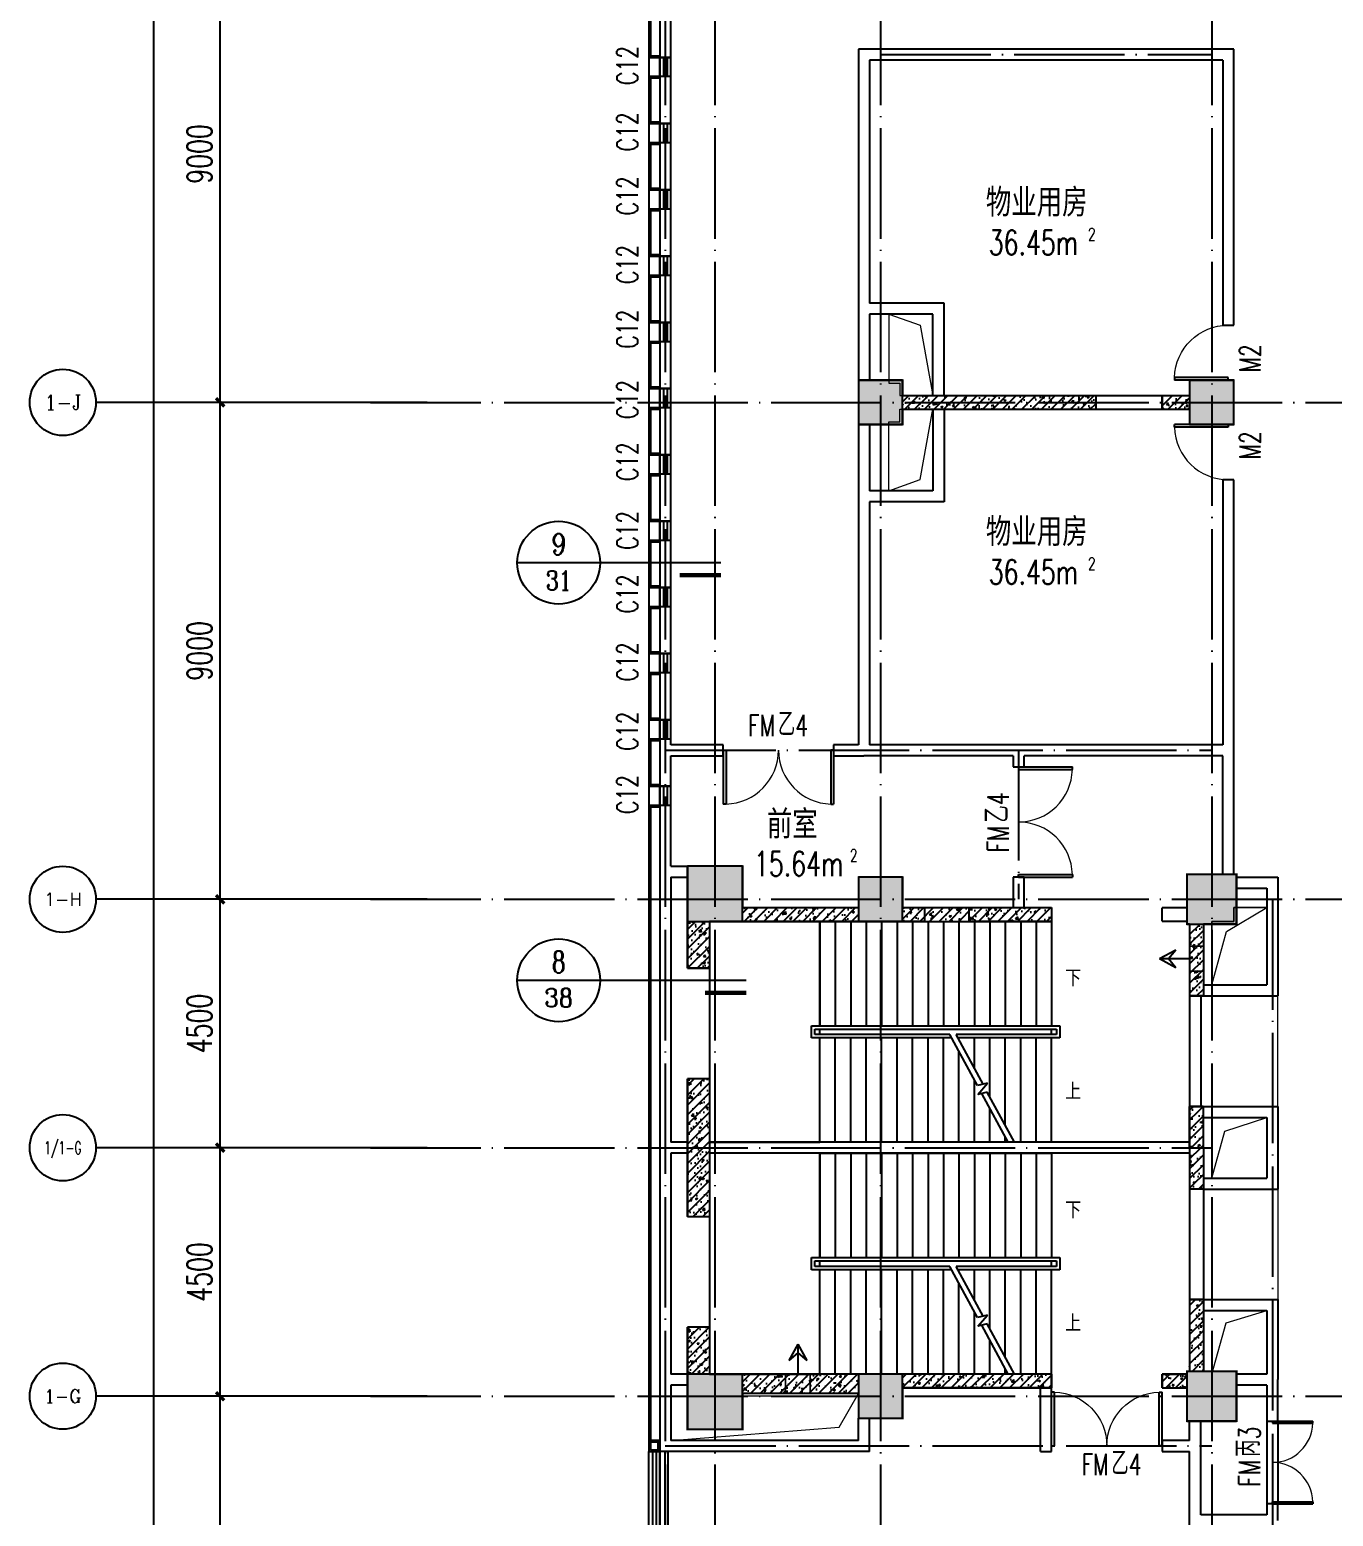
# Model space of a CAD drawing. Header units: millimetres. Extents: x 948020 to 1044234, y 901182 to 1012496.
# Drawn here: x 948020 to 971637, y 960796 to 987721 of the extents above; entities that cross this region are included whole.
import ezdxf
from ezdxf.enums import TextEntityAlignment as Align

# ---------------------------------------------------------------- set-up
doc = ezdxf.new("R2010")
doc.units = ezdxf.units.MM
doc.header["$LTSCALE"] = 1000
doc.header["$MEASUREMENT"] = 0
for name, pattern in [('7', [1.2, -0.6, 0.6]), ('DASH', [0.35, 0.25, -0.1]), ('DOTE', [2.42, 2, -0.2, 0.02, -0.2])]:
    doc.linetypes.add(name, pattern=pattern)
doc.layers.get('0').update_dxf_attribs({"linetype": 'CONTINUOUS'})
doc.layers.get('Defpoints').update_dxf_attribs({"linetype": 'CONTINUOUS'})
for name, color, linetype in [('AXIS', 3, 'CONTINUOUS'), ('COLUMN', 255, 'CONTINUOUS'), ('DIM_IDEN', 3, 'CONTINUOUS'), ('DIM_SYMB', 3, 'CONTINUOUS'), ('DOTE', 1, 'DOTE'), ('PUB_HATCH', 251, 'CONTINUOUS'), ('RAIL', 163, 'CONTINUOUS'), ('SPACE', 7, 'CONTINUOUS'), ('STAIR', 2, 'CONTINUOUS'), ('WALL', 255, 'CONTINUOUS'), ('WINDOW', 4, 'CONTINUOUS'), ('WZ', 7, 'CONTINUOUS'), ('x粉刷线', 62, 'CONTINUOUS'), ('排烟', 6, 'CONTINUOUS'), ('文字', 7, 'CONTINUOUS'), ('柱', 2, 'CONTINUOUS'), ('柱虚线', 54, '7'), ('砼墙', 3, 'CONTINUOUS'), ('门窗', 40, 'CONTINUOUS')]:
    doc.layers.add(name, color=color, linetype=linetype)
doc.layers.add('P-SANR-FIXT', color=6, linetype='CONTINUOUS', lineweight=15)
doc.layers.add('图层2', color=124, linetype='CONTINUOUS', lineweight=18)
doc.styles.add('-宋体', font='', dxfattribs={"width": 0.8})
doc.styles.add('_TCH_AXIS', font='COMPLEX', dxfattribs={"bigfont": 'GBCBIG'})
doc.styles.add('_TCH_DIM', font='', dxfattribs={"width": 0.8})
doc.styles.add('_TCH_LABEL', font='COMPLEX', dxfattribs={"bigfont": 'GBCBIG'})
doc.styles.add('_TCH_SPACE', font='SIMPLEX', dxfattribs={"height": 5, "bigfont": 'GBCBIG'})
doc.styles.add('DIM_FONT', font='SIMPLEX', dxfattribs={"width": 0.7, "bigfont": 'GBCBIG'})
doc.styles.get('-宋体').set_extended_font_data('SimSun')
doc.styles.get('_TCH_DIM').set_extended_font_data('SimSun')
doc.dimstyles.new('_TCH_ARCH&&150', dxfattribs={"dimscale": 1.5, "dimtxt": 300, "dimasz": 100, "dimexe": 250, "dimexo": 300, "dimgap": 100, "dimtad": 1, "dimdec": 0, "dimzin": 0, "dimdsep": 46, "dimtxsty": 'DIM_FONT', "dimblk": 'ARCHTICK', "dimcen": 0.09, "dimclrt": 7, "dimazin": 2, "dimtfac": 1, "dimtdec": 0, "dimtix": 1, "dimtmove": 2, "dimatfit": 3, "dimfxl": 1, "dimtolj": 1, "dimtzin": 0, "dimarcsym": 0})
pattern_1 = [(45, (0, 0), (-88.388348, 88.388348), []), (50, (0, 0), (358.63009, -31.37607), [37.5, -412.5]), (355, (0, 0), (-69.37567, 376.09607), [30, -330]), (100.4514, (29.9, -2.6), (289.25469, 344.71977), [31.870095, -350.57106]), (46.1842, (0, 100), (533.62052, -82.75951), [56.25, -618.75]), (96.6356, (44.47, 93.1), (467.33135, 487.05894), [47.80514, -525.8565]), (351.1842, (0, 100), (467.33097, 487.0593), [45, -495]), (21, (50, 75), (298.453526, -201.309445), [37.5, -412.5]), (326, (50, 75), (121.65767, 362.57502), [30, -330]), (71.4514, (74.87, 58.22), (420.11131, 161.26525), [31.870095, -350.57106]), (37.5, (0, 0), (6.079928, 166.446927), [0, -326, 0, -335, 0, -331.25]), (7.5, (0, 0), (131.534769, 197.205856), [0, -191, 0, -318.5, 0, -126.25]), (327.5, (-111.5, 0), (266.911218, -11.277436), [0, -125, 0, -390, 0, -517.5]), (317.5, (-161.5, 0), (291.593085, 50.05249), [0, -162.5, 0, -259, 0, -367.5])]

# ---------------------------------------------------------------- blocks, each defined once
blk = doc.blocks.new('A$C5BB50297')
at = {"layer": '柱', "const_width": 0.35}
for points in [[(39.18, 635.43), (39.18, 638.18), (31.18, 638.18), (31.18, 630.18), (39.18, 630.18), (39.18, 632.93)], [(91.18, 632.93), (91.18, 630.18), (99.18, 630.18), (99.18, 638.18), (91.18, 638.18), (91.18, 635.43)], [(10.18, 542.68), (10.18, 550.18), (0.18, 550.18), (0.18, 540.18)], [(39.18, 542.68), (39.18, 548.18), (31.18, 548.18), (31.18, 542.68)], [(93.68, 539.68), (99.68, 539.68), (99.68, 548.68), (90.68, 548.68), (90.68, 542.68)], [(4.18, 540.18), (10.18, 540.18)], [(31.18, 540.18), (39.18, 540.18)], [(90.68, 540.18), (90.68, 539.68), (91.18, 539.68)], [(0.18, 458.18), (0.18, 448.18), (10.18, 448.18), (10.18, 454.68)], [(10.18, 458.18), (4.18, 458.18)], [(39.18, 458.18), (31.18, 458.18)], [(91.18, 458.68), (90.68, 458.68), (90.68, 458.18)], [(90.68, 455.68), (90.68, 449.68), (99.68, 449.68), (99.68, 458.68), (93.68, 458.68)], [(31.18, 454.68), (31.18, 450.18), (39.18, 450.18), (39.18, 455.68)]]:
    blk.add_lwpolyline(points, dxfattribs=at)
at = {"layer": '柱虚线', "const_width": 0.18}
for points in [[(39.18, 632.93), (39.18, 635.43)], [(91.18, 635.43), (91.18, 632.93)], [(10.18, 540.18), (10.18, 542.68)], [(31.18, 542.68), (31.18, 540.18)], [(39.18, 540.18), (39.18, 542.68)], [(90.68, 542.68), (90.68, 540.18)], [(0.18, 540.18), (4.18, 540.18)], [(91.18, 539.68), (93.68, 539.68)], [(4.18, 458.18), (0.18, 458.18)], [(10.18, 454.68), (10.18, 458.18)], [(31.18, 458.18), (31.18, 454.68)], [(39.18, 455.68), (39.18, 458.18)], [(90.68, 458.18), (90.68, 455.68)], [(93.68, 458.68), (91.18, 458.68)]]:
    blk.add_lwpolyline(points, dxfattribs=at)
at = {"layer": '砼墙', "const_width": 0.35}
for points in [[(39.18, 635.43), (74.18, 635.43)], [(74.18, 632.93), (74.18, 635.43)], [(86.18, 632.93), (86.18, 635.43)], [(86.18, 635.43), (91.18, 635.43)], [(39.18, 632.93), (74.18, 632.93)], [(86.18, 632.93), (91.18, 632.93)], [(10.18, 542.68), (31.18, 542.68)], [(39.18, 542.68), (43.18, 542.68)], [(43.18, 540.18), (43.18, 542.68)], [(51.18, 540.18), (51.18, 542.68)], [(51.18, 542.68), (66.18, 542.68)], [(66.18, 540.18), (66.18, 542.68)], [(86.18, 540.18), (86.18, 542.68)], [(86.18, 542.68), (90.68, 542.68)], [(0.18, 531.68), (0.18, 540.18)], [(4.18, 531.68), (4.18, 540.18)], [(10.18, 540.18), (31.18, 540.18)], [(39.18, 540.18), (43.18, 540.18)], [(51.18, 540.18), (66.18, 540.18)], [(86.18, 540.18), (90.68, 540.18)], [(91.18, 526.68), (91.18, 539.68)], [(93.68, 526.68), (93.68, 539.68)], [(4.18, 531.68), (0.18, 531.68)], [(93.68, 526.68), (91.18, 526.68)], [(0.18, 486.68), (0.18, 511.68)], [(4.18, 511.68), (0.18, 511.68)], [(4.18, 486.68), (4.18, 511.68)], [(91.18, 491.68), (91.18, 506.68)], [(93.68, 506.68), (91.18, 506.68)], [(93.68, 491.68), (93.68, 506.68)], [(93.68, 491.68), (91.18, 491.68)], [(4.18, 486.68), (0.18, 486.68)], [(91.18, 458.68), (91.18, 471.68)], [(93.68, 471.68), (91.18, 471.68)], [(93.68, 458.68), (93.68, 471.68)], [(0.18, 458.18), (0.18, 466.68)], [(4.18, 466.68), (0.18, 466.68)], [(4.18, 458.18), (4.18, 466.68)], [(10.18, 458.18), (31.18, 458.18)], [(39.18, 458.18), (66.18, 458.18)], [(66.18, 455.68), (66.18, 458.18)], [(86.18, 455.68), (86.18, 458.18)], [(86.18, 458.18), (90.68, 458.18)], [(39.18, 455.68), (66.18, 455.68)], [(86.18, 455.68), (90.68, 455.68)], [(10.18, 454.68), (31.18, 454.68)]]:
    blk.add_lwpolyline(points, dxfattribs=at)
blk = doc.blocks.new('_ArchTick')
at = {"color": 0, "linetype": 'ByBlock', "const_width": 0.4}
blk.add_lwpolyline([(-0.5, -0.5), (0.5, 0.5)], dxfattribs=at)
blk = doc.blocks.new('*D42')
at = {"layer": 'AXIS', "color": 0, "lineweight": -2, "transparency": 16777216}
for p, q in [((954770, 962971), (951095, 962971)), ((951470, 956796), (951470, 962971)), ((954770, 956796), (951095, 956796))]:
    blk.add_line(p, q, dxfattribs=at)
at = {"layer": 'Defpoints', "color": 0}
for p in [(951470, 962971), (955220, 962971), (955220, 956796)]:
    blk.add_point(p, dxfattribs=at)
at = {"layer": 'AXIS', "color": 0, "lineweight": -2, "transparency": 16777216, "xscale": 150, "yscale": 150, "zscale": 150}
for p, rotation in [((951470, 962971), 90), ((951470, 956796), 270)]:
    blk.add_blockref('_ArchTick', p, dxfattribs=dict(at, rotation=rotation))
at = {"layer": 'AXIS', "color": 7, "transparency": 16777216, "insert": (951095, 959883), "char_height": 450, "attachment_point": 5, "rotation": 90, "style": 'DIM_FONT'}
blk.add_mtext('\\A1;6175', dxfattribs=at)
blk = doc.blocks.new('*D43')
at = {"layer": 'AXIS', "color": 0, "lineweight": -2, "transparency": 16777216}
for p, q in [((954770, 967471), (951095, 967471)), ((951470, 962971), (951470, 967471)), ((954770, 962971), (951095, 962971))]:
    blk.add_line(p, q, dxfattribs=at)
at = {"layer": 'Defpoints', "color": 0}
for p in [(951470, 967471), (955220, 967471), (955220, 962971)]:
    blk.add_point(p, dxfattribs=at)
at = {"layer": 'AXIS', "color": 0, "lineweight": -2, "transparency": 16777216, "xscale": 150, "yscale": 150, "zscale": 150}
for p, rotation in [((951470, 967471), 90), ((951470, 962971), 270)]:
    blk.add_blockref('_ArchTick', p, dxfattribs=dict(at, rotation=rotation))
at = {"layer": 'AXIS', "color": 7, "transparency": 16777216, "insert": (951095, 965221), "char_height": 450, "attachment_point": 5, "rotation": 90, "style": 'DIM_FONT'}
blk.add_mtext('\\A1;4500', dxfattribs=at)
blk = doc.blocks.new('*D44')
at = {"layer": 'AXIS', "color": 0, "lineweight": -2, "transparency": 16777216}
for p, q in [((954770, 971971), (951095, 971971)), ((951470, 967471), (951470, 971971)), ((954770, 967471), (951095, 967471))]:
    blk.add_line(p, q, dxfattribs=at)
at = {"layer": 'Defpoints', "color": 0}
for p in [(951470, 971971), (955220, 971971), (955220, 967471)]:
    blk.add_point(p, dxfattribs=at)
at = {"layer": 'AXIS', "color": 0, "lineweight": -2, "transparency": 16777216, "xscale": 150, "yscale": 150, "zscale": 150}
for p, rotation in [((951470, 971971), 90), ((951470, 967471), 270)]:
    blk.add_blockref('_ArchTick', p, dxfattribs=dict(at, rotation=rotation))
at = {"layer": 'AXIS', "color": 7, "transparency": 16777216, "insert": (951095, 969721), "char_height": 450, "attachment_point": 5, "rotation": 90, "style": 'DIM_FONT'}
blk.add_mtext('\\A1;4500', dxfattribs=at)
blk = doc.blocks.new('*D45')
at = {"layer": 'AXIS', "color": 0, "lineweight": -2, "transparency": 16777216}
for p, q in [((954770, 980971), (951095, 980971)), ((951470, 971971), (951470, 980971)), ((954770, 971971), (951095, 971971))]:
    blk.add_line(p, q, dxfattribs=at)
at = {"layer": 'Defpoints', "color": 0}
for p in [(951470, 980971), (955220, 980971), (955220, 971971)]:
    blk.add_point(p, dxfattribs=at)
at = {"layer": 'AXIS', "color": 0, "lineweight": -2, "transparency": 16777216, "xscale": 150, "yscale": 150, "zscale": 150}
for p, rotation in [((951470, 980971), 90), ((951470, 971971), 270)]:
    blk.add_blockref('_ArchTick', p, dxfattribs=dict(at, rotation=rotation))
at = {"layer": 'AXIS', "color": 7, "transparency": 16777216, "insert": (951095, 976471), "char_height": 450, "attachment_point": 5, "rotation": 90, "style": 'DIM_FONT'}
blk.add_mtext('\\A1;9000', dxfattribs=at)
blk = doc.blocks.new('*D46')
at = {"layer": 'AXIS', "color": 0, "lineweight": -2, "transparency": 16777216}
for p, q in [((954770, 989971), (951095, 989971)), ((951470, 980971), (951470, 989971)), ((954770, 980971), (951095, 980971))]:
    blk.add_line(p, q, dxfattribs=at)
at = {"layer": 'Defpoints', "color": 0}
for p in [(951470, 989971), (955220, 989971), (955220, 980971)]:
    blk.add_point(p, dxfattribs=at)
at = {"layer": 'AXIS', "color": 0, "lineweight": -2, "transparency": 16777216, "xscale": 150, "yscale": 150, "zscale": 150}
for p, rotation in [((951470, 989971), 90), ((951470, 980971), 270)]:
    blk.add_blockref('_ArchTick', p, dxfattribs=dict(at, rotation=rotation))
at = {"layer": 'AXIS', "color": 7, "transparency": 16777216, "insert": (951095, 985471), "char_height": 450, "attachment_point": 5, "rotation": 90, "style": 'DIM_FONT'}
blk.add_mtext('\\A1;9000', dxfattribs=at)
blk = doc.blocks.new('*D50')
at = {"layer": 'AXIS', "color": 0, "lineweight": -2, "transparency": 16777216}
for p, q in [((954770, 1002971), (949895, 1002971)), ((950270, 912671), (950270, 1002971)), ((954770, 912671), (949895, 912671))]:
    blk.add_line(p, q, dxfattribs=at)
at = {"layer": 'Defpoints', "color": 0}
for p in [(950270, 1002971), (955220, 1002971), (955220, 912671)]:
    blk.add_point(p, dxfattribs=at)
at = {"layer": 'AXIS', "color": 0, "lineweight": -2, "transparency": 16777216, "xscale": 150, "yscale": 150, "zscale": 150}
for p, rotation in [((950270, 1002971), 90), ((950270, 912671), 270)]:
    blk.add_blockref('_ArchTick', p, dxfattribs=dict(at, rotation=rotation))
at = {"layer": 'AXIS', "color": 7, "transparency": 16777216, "insert": (949895, 957821), "char_height": 450, "attachment_point": 5, "rotation": 90, "style": 'DIM_FONT'}
blk.add_mtext('\\A1;90300', dxfattribs=at)
blk = doc.blocks.new('_FZH')
blk.add_lwpolyline([(-0.5, -0.5), (0.5, -0.5), (0.5, 0.5), (-0.5, 0.5)], close=True)
at = {"layer": 'PUB_HATCH'}
blk.add_solid([(-0.5, -0.5), (0.5, -0.5), (-0.5, 0.5), (0.5, 0.5)], dxfattribs=at)
blk = doc.blocks.new('$DorLib2D$00000002')
for p, q in [((-0.5, 0), (-0.5, 0.4875)), ((-0.475, 0.4875), (-0.5, 0.4875)), ((-0.475, 0), (-0.475, 0.4875)), ((0.475, 0), (0.475, 0.4875)), ((0.475, 0.4875), (0.5, 0.4875)), ((0.5, 0), (0.5, 0.4875)), ((-0.5, 0), (-0.475, 0)), ((0.5, 0), (0.475, 0))]:
    blk.add_line(p, q)
at = {"lineweight": 13}
for centre, start, end in [((-0.4875, 0), 0, 88.53072), ((0.4875, 0), 91.46928, 180)]:
    blk.add_arc(centre, 0.4875, start, end, dxfattribs=at)
blk = doc.blocks.new('$DorLib2D$00000001')
for p, q in [((0.45, 0.975), (0.5, 0.975)), ((0.45, 0), (0.45, 0.975)), ((0.5, 0), (0.5, 0.975)), ((0.5, 0), (0.45, 0))]:
    blk.add_line(p, q)
at = {"lineweight": 13}
blk.add_arc((0.475, 0), 0.975, 91.4693, 180, dxfattribs=at)
blk = doc.blocks.new('$TCHSYS$WIN2D')
for p, q in [((-0.5, 0.5), (0.5, 0.5)), ((-0.5, 0.5), (-0.5, -0.5)), ((0.5, 0.5), (0.5, -0.5)), ((0.5, 0.1667), (-0.5, 0.1667)), ((0.5, -0.1667), (-0.5, -0.1667)), ((-0.5, -0.5), (0.5, -0.5))]:
    blk.add_line(p, q)

msp = doc.modelspace()

# ---------------------------------------------------------------- hatches: boundary and pattern name
at = {"layer": 'PUB_HATCH'}
h = msp.add_hatch(dxfattribs=at)
h.set_pattern_fill('钢筋混凝土', color=256, scale=50, style=0)
h.set_pattern_definition(pattern_1)
h.paths.add_polyline_path([(963835, 981095.8), (963835, 980845.8), (964485, 980845.8), (964485, 981095.8)])
h = msp.add_hatch(dxfattribs=at)
h.set_pattern_fill('钢筋混凝土', color=256, scale=50, style=0)
h.set_pattern_definition(pattern_1)
h.paths.add_polyline_path([(964485, 981095.8), (964485, 980845.8), (967334.5, 980845.8), (967334.5, 981095.8)])
h = msp.add_hatch(dxfattribs=at)
h.set_pattern_fill('钢筋混凝土', color=256, scale=50, style=0)
h.set_pattern_definition(pattern_1)
h.paths.add_polyline_path([(969035, 980845.8), (969035, 981095.8), (968535, 981095.8), (968535, 980845.8)])
h = msp.add_hatch(dxfattribs=at)
h.set_pattern_fill('钢筋混凝土', color=256, scale=50, style=0)
h.set_pattern_definition(pattern_1)
h.paths.add_polyline_path([(963035, 971570.8), (963035, 971820.8), (960935, 971820.8), (960935, 971570.8)])
h = msp.add_hatch(dxfattribs=at)
h.set_pattern_fill('钢筋混凝土', color=256, scale=50, style=0)
h.set_pattern_definition(pattern_1)
h.paths.add_polyline_path([(963835, 971820.8), (963835, 971570.8), (966535, 971570.8), (966535, 971820.8)])
h = msp.add_hatch(dxfattribs=at)
h.set_pattern_fill('钢筋混凝土', color=256, scale=50, style=0)
h.set_pattern_definition(pattern_1)
h.paths.add_polyline_path([(960335, 971570.8), (959935, 971570.8), (959935, 970720.8), (960335, 970720.8)])
h = msp.add_hatch(dxfattribs=at)
h.set_pattern_fill('钢筋混凝土', color=256, scale=50, style=0)
h.set_pattern_definition(pattern_1)
h.paths.add_polyline_path([(969285, 971520.8), (969035, 971520.8), (969035, 970220.8), (969285, 970220.8)])
h = msp.add_hatch(dxfattribs=at)
h.set_pattern_fill('钢筋混凝土', color=256, scale=50, style=0)
h.set_pattern_definition(pattern_1)
h.paths.add_polyline_path([(959935, 968720.8), (959935, 967470.8), (960335, 967470.8), (960335, 968720.8)])
h = msp.add_hatch(dxfattribs=at)
h.set_pattern_fill('钢筋混凝土', color=256, scale=50, style=0)
h.set_pattern_definition(pattern_1)
h.paths.add_polyline_path([(969035, 968120.8), (969285, 968120.8), (969285, 968220.8), (969035, 968220.8)])
h = msp.add_hatch(dxfattribs=at)
h.set_pattern_fill('钢筋混凝土', color=256, scale=50, style=0)
h.set_pattern_definition(pattern_1)
h.paths.add_polyline_path([(969035, 967470.8), (969285, 967470.8), (969285, 968120.8), (969035, 968120.8)])
h = msp.add_hatch(dxfattribs=at)
h.set_pattern_fill('钢筋混凝土', color=256, scale=50, style=0)
h.set_pattern_definition(pattern_1)
h.paths.add_polyline_path([(960335, 967470.8), (959935, 967470.8), (959935, 966220.8), (960335, 966220.8)])
h = msp.add_hatch(dxfattribs=at)
h.set_pattern_fill('钢筋混凝土', color=256, scale=50, style=0)
h.set_pattern_definition(pattern_1)
h.paths.add_polyline_path([(969285, 967470.8), (969035, 967470.8), (969035, 966820.8), (969285, 966820.8)])
h = msp.add_hatch(dxfattribs=at)
h.set_pattern_fill('钢筋混凝土', color=256, scale=50, style=0)
h.set_pattern_definition(pattern_1)
h.paths.add_polyline_path([(969285, 966820.8), (969035, 966820.8), (969035, 966720.8), (969285, 966720.8)])
h = msp.add_hatch(dxfattribs=at)
h.set_pattern_fill('钢筋混凝土', color=256, scale=50, style=0)
h.set_pattern_definition(pattern_1)
h.paths.add_polyline_path([(969035, 963420.8), (969285, 963420.8), (969285, 964720.8), (969035, 964720.8)])
h = msp.add_hatch(dxfattribs=at)
h.set_pattern_fill('钢筋混凝土', color=256, scale=50, style=0)
h.set_pattern_definition(pattern_1)
h.paths.add_polyline_path([(959935, 963370.8), (960335, 963370.8), (960335, 964220.8), (959935, 964220.8)])
h = msp.add_hatch(dxfattribs=at)
h.set_pattern_fill('钢筋混凝土', color=256, scale=50, style=0)
h.set_pattern_definition(pattern_1)
h.paths.add_polyline_path([(960935, 963370.8), (960935, 963020.8), (963035, 963020.8), (963035, 963370.8)])
h = msp.add_hatch(dxfattribs=at)
h.set_pattern_fill('钢筋混凝土', color=256, scale=50, style=0)
h.set_pattern_definition(pattern_1)
h.paths.add_polyline_path([(963835, 963370.8), (963835, 963120.8), (966535, 963120.8), (966535, 963370.8)])
h = msp.add_hatch(dxfattribs=at)
h.set_pattern_fill('钢筋混凝土', color=256, scale=50, style=0)
h.set_pattern_definition(pattern_1)
h.paths.add_polyline_path([(968985, 963120.8), (968985, 963370.8), (968535, 963370.8), (968535, 963120.8)])

# ---------------------------------------------------------------- linework, layer by layer
at = {"layer": 'AXIS'}
for p, q in [((955220.2, 980970.8), (949220.2, 980970.8)), ((955220.2, 971970.8), (949220.2, 971970.8)), ((955220.2, 967470.8), (949220.2, 967470.8)), ((955220.2, 962970.8), (949220.2, 962970.8))]:
    msp.add_line(p, q, dxfattribs=at)
for centre in [(948620.2, 980970.8), (948620.2, 971970.8), (948620.2, 967470.8), (948620.2, 962970.8)]:
    msp.add_circle(centre, 600, dxfattribs=at)
at = {"layer": 'DIM_IDEN'}
for p, q in [((958352.8, 978067.7), (956852.8, 978067.7)), ((959835.1, 978067.7), (958352.8, 978067.7)), ((960543.6, 978067.7), (959835.1, 978067.7)), ((958353.6, 970502.8), (956853.6, 970502.8)), ((959835.1, 970502.8), (958353.6, 970502.8)), ((961001.8, 970502.8), (959835.1, 970502.8))]:
    msp.add_line(p, q, dxfattribs=at)
at = {"layer": 'DIM_IDEN', "const_width": 75}
for points in [[(960543.6, 977842.7), (959793.6, 977842.7)], [(961001.8, 970277.8), (960251.8, 970277.8)]]:
    msp.add_lwpolyline(points, dxfattribs=at)
at = {"layer": 'DIM_IDEN'}
for centre in [(957602.8, 978067.7), (957603.6, 970502.8)]:
    msp.add_circle(centre, 750, dxfattribs=at)
at = {"layer": 'DIM_SYMB'}
for points in [[(966675, 970595.8, 0, 0, 0), (961335, 970595.8, 0, 0, 0), (961335, 968545.8, 0, 0, 0), (964835, 968545.8, 80, 0, 0), (965135, 968545.8, 0, 0, 0)], [(966675, 968545.8, 0, 0, 0), (965715, 968545.8, 80, 0, 0), (965415, 968545.8, 0, 0, 0)], [(966675, 966395.8, 0, 0, 0), (961335, 966395.8, 0, 0, 0), (961335, 964345.8, 0, 0, 0), (964835, 964345.8, 80, 0, 0), (965135, 964345.8, 0, 0, 0)], [(966675, 964345.8, 0, 0, 0), (965715, 964345.8, 80, 0, 0), (965415, 964345.8, 0, 0, 0)]]:
    msp.add_lwpolyline(points, format="xyseb", dxfattribs=at)
at = {"layer": 'DOTE'}
for p, q in [((959535, 1005295.6), (959535, 908381.6)), ((960435, 1005295.6), (960435, 908381.6)), ((960435, 1005295.6), (960435, 908381.6)), ((963435, 1005295.6), (963435, 908381.6)), ((969435, 1005295.6), (969435, 908381.6)), ((963435, 987270.8), (969435, 987270.8)), ((954193.3, 980970.8), (1038231.8, 980970.8)), ((959535, 974670.8), (969435, 974670.8)), ((965935, 974670.8), (965935, 971970.8)), ((954193.3, 971970.8), (1038231.8, 971970.8)), ((970535, 971970.8), (970535, 953970.8)), ((954193.3, 967470.8), (969435, 967470.8)), ((954193.3, 962970.8), (1038231.8, 962970.8)), ((959535, 962070.8), (969435, 962070.8))]:
    msp.add_line(p, q, dxfattribs=at)
at = {"layer": 'P-SANR-FIXT'}
for p, q in [((963585, 982570.8), (964150.9, 982369.4)), ((964150.9, 982369.4), (964385, 981095.8)), ((964150.9, 979572.3), (964385, 980845.8)), ((963585, 979370.8), (964150.9, 979572.3)), ((969701, 971389.9), (970435, 971820.8)), ((969435, 970420.8), (969701, 971389.9)), ((969674.6, 967769.8), (970435, 968020.8)), ((969435, 966920.8), (969674.6, 967769.8)), ((969694.1, 964297.4), (970435, 964520.8)), ((969435, 963370.8), (969694.1, 964297.4)), ((962687.1, 962409.2), (963035, 963020.8)), ((959635, 962170.8), (962687.1, 962409.2))]:
    msp.add_line(p, q, dxfattribs=at)
for points in [[(963585, 982570.8), (963585, 981320.8), (963785, 981320.8), (963785, 981095.8), (964385, 981095.8), (964385, 982570.8)], [(963585, 979370.8), (963585, 980620.8), (963785, 980620.8), (963785, 980845.8), (964385, 980845.8), (964385, 979370.8)], [(969435, 970420.8), (969435, 971570.8), (969835, 971570.8), (969835, 971820.8), (970435, 971820.8), (970435, 970420.8)], [(969435, 971570.8), (969435, 970420.8), (970435, 970420.8), (970435, 971820.8), (969835, 971820.8), (969835, 971570.8)], [(969435, 968020.8), (970435, 968020.8), (970435, 966920.8), (969435, 966920.8)], [(959935, 962970.8), (959635, 962970.8), (959635, 962170.8), (963035, 962170.8), (963035, 962570.8), (963035, 962570.8), (963035, 962970.8), (960935, 962970.8), (960935, 962370.8), (959935, 962370.8)]]:
    msp.add_lwpolyline(points, close=True, dxfattribs=at)
at = {"layer": 'RAIL'}
for p, q in [((959235, 987220.8), (959235, 986870.8)), ((959235, 986020.8), (959235, 985670.8)), ((959235, 984820.8), (959235, 984470.8)), ((959235, 983620.8), (959235, 983270.8)), ((959235, 982420.8), (959235, 982070.8)), ((959235, 981220.8), (959235, 980870.8)), ((959235, 980020.8), (959235, 979670.8)), ((959235, 978820.8), (959235, 978470.8)), ((959235, 977620.8), (959235, 977270.8)), ((959235, 976420.8), (959235, 976070.8)), ((959235, 975220.8), (959235, 974870.8)), ((959235, 974020.8), (959235, 973670.8)), ((959235, 962170.8), (959235, 961970.8)), ((959435, 962170.8), (959235, 962170.8)), ((959435, 961970.8), (959435, 962170.8)), ((959235, 961970.8), (959435, 961970.8)), ((959235, 954670.8), (959235, 961770.8))]:
    msp.add_line(p, q, dxfattribs=at)
for points in [[(959435, 988070.8), (959235, 988070.8), (959235, 987220.8), (959435, 987220.8)], [(959435, 988040.8), (959265, 988040.8), (959265, 987250.8), (959435, 987250.8)], [(959435, 986870.8), (959235, 986870.8), (959235, 986020.8), (959435, 986020.8)], [(959435, 986840.8), (959265, 986840.8), (959265, 986050.8), (959435, 986050.8)], [(959435, 985670.8), (959235, 985670.8), (959235, 984820.8), (959435, 984820.8)], [(959435, 985640.8), (959265, 985640.8), (959265, 984850.8), (959435, 984850.8)], [(959435, 984470.8), (959235, 984470.8), (959235, 983620.8), (959435, 983620.8)], [(959435, 984440.8), (959265, 984440.8), (959265, 983650.8), (959435, 983650.8)], [(959435, 983270.8), (959235, 983270.8), (959235, 982420.8), (959435, 982420.8)], [(959435, 983240.8), (959265, 983240.8), (959265, 982450.8), (959435, 982450.8)], [(959435, 982070.8), (959235, 982070.8), (959235, 981220.8), (959435, 981220.8)], [(959435, 982040.8), (959265, 982040.8), (959265, 981250.8), (959435, 981250.8)], [(959435, 980870.8), (959235, 980870.8), (959235, 980020.8), (959435, 980020.8)], [(959435, 980840.8), (959265, 980840.8), (959265, 980050.8), (959435, 980050.8)], [(959435, 979670.8), (959235, 979670.8), (959235, 978820.8), (959435, 978820.8)], [(959435, 979640.8), (959265, 979640.8), (959265, 978850.8), (959435, 978850.8)], [(959435, 978470.8), (959235, 978470.8), (959235, 977620.8), (959435, 977620.8)], [(959435, 978440.8), (959265, 978440.8), (959265, 977650.8), (959435, 977650.8)], [(959435, 977270.8), (959235, 977270.8), (959235, 976420.8), (959435, 976420.8)], [(959435, 977240.8), (959265, 977240.8), (959265, 976450.8), (959435, 976450.8)], [(959435, 976070.8), (959235, 976070.8), (959235, 975220.8), (959435, 975220.8)], [(959435, 976040.8), (959265, 976040.8), (959265, 975250.8), (959435, 975250.8)], [(959435, 974870.8), (959235, 974870.8), (959235, 974020.8), (959435, 974020.8)], [(959435, 974840.8), (959265, 974840.8), (959265, 974050.8), (959435, 974050.8)], [(959435, 973670.8), (959235, 973670.8), (959235, 961970.8)], [(959435, 973640.8), (959265, 973640.8), (959265, 962170.8)]]:
    msp.add_lwpolyline(points, dxfattribs=at)
for points in [[(959235, 961970.8), (959435, 961970.8), (959435, 962170.8), (959235, 962170.8)], [(959265, 962000.8), (959405, 962000.8), (959405, 962140.8), (959265, 962140.8)]]:
    msp.add_lwpolyline(points, close=True, dxfattribs=at)
at = {"layer": 'STAIR'}
for p, q in [((960335, 971570.8), (960335, 967570.8)), ((960835, 971570.8), (966535, 971570.8)), ((962335, 971570.8), (960935, 971570.8)), ((962335, 971570.8), (966535, 971570.8)), ((962335, 971570.8), (962335, 969680.8)), ((962335, 969680.8), (962335, 971570.8)), ((962615, 971570.8), (962615, 969680.8)), ((962895, 971570.8), (962895, 969680.8)), ((963175, 971570.8), (963175, 969680.8)), ((963455, 971570.8), (963455, 969680.8)), ((963735, 971570.8), (963735, 969680.8)), ((964015, 971570.8), (964015, 969680.8)), ((964295, 971570.8), (964295, 969680.8)), ((964575, 971570.8), (964575, 969680.8)), ((964855, 971570.8), (964855, 969680.8)), ((965135, 971570.8), (965135, 969680.8)), ((965415, 971570.8), (965415, 969680.8)), ((965695, 971570.8), (965695, 969680.8)), ((965975, 971570.8), (965975, 969680.8)), ((966255, 971570.8), (966255, 969680.8)), ((966535, 971570.8), (966535, 969680.8)), ((962185, 969460.8), (962185, 969680.8)), ((962185, 969680.8), (966685, 969680.8)), ((962245, 969520.8), (962245, 969620.8)), ((962245, 969620.8), (966625, 969620.8)), ((962335, 969620.8), (966535, 969620.8)), ((962335, 969520.8), (962335, 969620.8)), ((966535, 969520.8), (966535, 969620.8)), ((966625, 969620.8), (966625, 969520.8)), ((966685, 969680.8), (966685, 969460.8)), ((964722.9, 969460.8), (962185, 969460.8)), ((964690.4, 969520.8), (962245, 969520.8)), ((964690.4, 969520.8), (962335, 969520.8)), ((962335, 967570.8), (962335, 969460.8)), ((962335, 967570.8), (962335, 969460.8)), ((962615, 967570.8), (962615, 969460.8)), ((962895, 967570.8), (962895, 969460.8)), ((963175, 967570.8), (963175, 969460.8)), ((963455, 967570.8), (963455, 969460.8)), ((963735, 967570.8), (963735, 969460.8)), ((964015, 967570.8), (964015, 969460.8)), ((964295, 967570.8), (964295, 969460.8)), ((964575, 967570.8), (964575, 969460.8)), ((965191.4, 968595.3), (964690.4, 969520.8)), ((966535, 969520.8), (964804.2, 969520.8)), ((965292.1, 968619.3), (964804.2, 969520.8)), ((966625, 969520.8), (964804.2, 969520.8)), ((966685, 969460.8), (964836.6, 969460.8)), ((964855, 969426.8), (964855, 969460.8)), ((965135, 968909.5), (965135, 969460.8)), ((965415, 968392.2), (965415, 969460.8)), ((965695, 967874.9), (965695, 969460.8)), ((965975, 967570.8), (965975, 969460.8)), ((966255, 967570.8), (966255, 969460.8)), ((966535, 967570.8), (966535, 969460.8)), ((964855, 967570.8), (964855, 969216.7)), ((965135, 967570.8), (965135, 968699.4)), ((965373.1, 968638.6), (965191.4, 968595.3)), ((965194.6, 968437.4), (965373.1, 968638.6)), ((965368.2, 968478.8), (965194.6, 968437.4)), ((965745.9, 967570.8), (965267.5, 968454.8)), ((965859.6, 967570.8), (965368.2, 968478.8)), ((965415, 967570.8), (965415, 968182.1)), ((960335, 967570.8), (962335, 967570.8)), ((965745.9, 967570.8), (962335, 967570.8)), ((965695, 967570.8), (965695, 967664.8)), ((966535, 967570.8), (965859.6, 967570.8)), ((962335, 967370.8), (960335, 967370.8)), ((960335, 967370.8), (960335, 963370.8)), ((962335, 967370.8), (966535, 967370.8)), ((962335, 967370.8), (962335, 965480.8)), ((962335, 965480.8), (962335, 967370.8)), ((962615, 967370.8), (962615, 965480.8)), ((962895, 967370.8), (962895, 965480.8)), ((963175, 967370.8), (963175, 965480.8)), ((963455, 967370.8), (963455, 965480.8)), ((963735, 967370.8), (963735, 965480.8)), ((964015, 967370.8), (964015, 965480.8)), ((964295, 967370.8), (964295, 965480.8)), ((964575, 967370.8), (964575, 965480.8)), ((964855, 967370.8), (964855, 965480.8)), ((965135, 967370.8), (965135, 965480.8)), ((965415, 967370.8), (965415, 965480.8)), ((965695, 967370.8), (965695, 965480.8)), ((965975, 967370.8), (965975, 965480.8)), ((966255, 967370.8), (966255, 965480.8)), ((966535, 967370.8), (966535, 965480.8)), ((962185, 965260.8), (962185, 965480.8)), ((962185, 965480.8), (966685, 965480.8)), ((962245, 965320.8), (962245, 965420.8)), ((962245, 965420.8), (966625, 965420.8)), ((964690.4, 965320.8), (962245, 965320.8)), ((962335, 965420.8), (966535, 965420.8)), ((962335, 965320.8), (962335, 965420.8)), ((964690.4, 965320.8), (962335, 965320.8)), ((965191.4, 964395.3), (964690.4, 965320.8)), ((966535, 965320.8), (964804.2, 965320.8)), ((965292.1, 964419.3), (964804.2, 965320.8)), ((966625, 965320.8), (964804.2, 965320.8)), ((966535, 965320.8), (966535, 965420.8)), ((966625, 965420.8), (966625, 965320.8)), ((966685, 965480.8), (966685, 965260.8)), ((964722.9, 965260.8), (962185, 965260.8)), ((962335, 963370.8), (962335, 965260.8)), ((962335, 963370.8), (962335, 965260.8)), ((962615, 963370.8), (962615, 965260.8)), ((962895, 963370.8), (962895, 965260.8)), ((963175, 963370.8), (963175, 965260.8)), ((963455, 963370.8), (963455, 965260.8)), ((963735, 963370.8), (963735, 965260.8)), ((964015, 963370.8), (964015, 965260.8)), ((964295, 963370.8), (964295, 965260.8)), ((964575, 963370.8), (964575, 965260.8)), ((966685, 965260.8), (964836.6, 965260.8)), ((964855, 965226.8), (964855, 965260.8)), ((964855, 963370.8), (964855, 965016.7)), ((965135, 964709.5), (965135, 965260.8)), ((965415, 964192.2), (965415, 965260.8)), ((965695, 963674.9), (965695, 965260.8)), ((965975, 963370.8), (965975, 965260.8)), ((966255, 963370.8), (966255, 965260.8)), ((966535, 963370.8), (966535, 965260.8)), ((965135, 963370.8), (965135, 964499.4)), ((965373.1, 964438.6), (965191.4, 964395.3)), ((965194.6, 964237.4), (965373.1, 964438.6)), ((965368.2, 964278.8), (965194.6, 964237.4)), ((965745.9, 963370.8), (965267.5, 964254.8)), ((965859.6, 963370.8), (965368.2, 964278.8)), ((965415, 963370.8), (965415, 963982.1)), ((965695, 963370.8), (965695, 963464.8)), ((960335, 963370.8), (962335, 963370.8)), ((965745.9, 963370.8), (962335, 963370.8)), ((966535, 963370.8), (965859.6, 963370.8))]:
    msp.add_line(p, q, dxfattribs=at)
for points in [[(959535, 954470.8), (959535, 961970.8)], [(959585, 954470.8), (959585, 961970.8)]]:
    msp.add_lwpolyline(points, dxfattribs=at)
at = {"layer": 'WALL'}
for p, q in [((959435, 988070.8), (959435, 987220.8)), ((959635, 987220.8), (959635, 988070.8)), ((963035, 987370.8), (963035, 982670.8)), ((969835, 987370.8), (963035, 987370.8)), ((969835, 982370.8), (969835, 987370.8)), ((959435, 987220.8), (959635, 987220.8)), ((963235, 987170.8), (963235, 982770.8)), ((969635, 987170.8), (963235, 987170.8)), ((969635, 987170.8), (969635, 982370.8)), ((959435, 986870.8), (959435, 986020.8)), ((959635, 986870.8), (959435, 986870.8)), ((959635, 986020.8), (959635, 986870.8)), ((959435, 986020.8), (959635, 986020.8)), ((959435, 985670.8), (959435, 984820.8)), ((959635, 985670.8), (959435, 985670.8)), ((959635, 984820.8), (959635, 985670.8)), ((959435, 984820.8), (959635, 984820.8)), ((959435, 984470.8), (959435, 983620.8)), ((959635, 984470.8), (959435, 984470.8)), ((959635, 983620.8), (959635, 984470.8)), ((959435, 983620.8), (959635, 983620.8)), ((959435, 983270.8), (959435, 982420.8)), ((959635, 983270.8), (959435, 983270.8)), ((959635, 982420.8), (959635, 983270.8)), ((964585, 982770.8), (963235, 982770.8)), ((964585, 981095.8), (964585, 982770.8)), ((963035, 982670.8), (963035, 981370.8)), ((964385, 982570.8), (963235, 982570.8)), ((963235, 982570.8), (963235, 981370.8)), ((964385, 981095.8), (964385, 982570.8)), ((959435, 982420.8), (959635, 982420.8)), ((969635, 982370.8), (969835, 982370.8)), ((959435, 982070.8), (959435, 981220.8)), ((959635, 982070.8), (959435, 982070.8)), ((959635, 981220.8), (959635, 982070.8)), ((959435, 981220.8), (959635, 981220.8)), ((963835, 981095.8), (964485, 981095.8)), ((964485, 981095.8), (967334.5, 981095.8)), ((967334.5, 981095.8), (968535, 981095.8)), ((967334.5, 981095.8), (967334.5, 980845.8)), ((968535, 981095.8), (969035, 981095.8)), ((968535, 981095.8), (968535, 980845.8)), ((959435, 980870.8), (959435, 980020.8)), ((959635, 980870.8), (959435, 980870.8)), ((959635, 980020.8), (959635, 980870.8)), ((963835, 980845.8), (964485, 980845.8)), ((964385, 980845.8), (964385, 979370.8)), ((964485, 980845.8), (967334.5, 980845.8)), ((964585, 980845.8), (964585, 979170.8)), ((967334.5, 980845.8), (968535, 980845.8)), ((968535, 980845.8), (969035, 980845.8)), ((963035, 980570.8), (963035, 979270.8)), ((963235, 980570.8), (963235, 979370.8)), ((959435, 980020.8), (959635, 980020.8)), ((959435, 979670.8), (959435, 978820.8)), ((959635, 979670.8), (959435, 979670.8)), ((959635, 978820.8), (959635, 979670.8)), ((969835, 979570.8), (969635, 979570.8)), ((969635, 979570.8), (969635, 974770.8)), ((969835, 974670.8), (969835, 979570.8)), ((963035, 979270.8), (963035, 974770.8)), ((964385, 979370.8), (963235, 979370.8)), ((964585, 979170.8), (963235, 979170.8)), ((963235, 979170.8), (963235, 974770.8)), ((959435, 978820.8), (959635, 978820.8)), ((959435, 978470.8), (959435, 977620.8)), ((959635, 978470.8), (959435, 978470.8)), ((959635, 977620.8), (959635, 978470.8)), ((959435, 977620.8), (959635, 977620.8)), ((959435, 977270.8), (959435, 976420.8)), ((959635, 977270.8), (959435, 977270.8)), ((959635, 976420.8), (959635, 977270.8)), ((959435, 976420.8), (959635, 976420.8)), ((959435, 976070.8), (959435, 975220.8)), ((959635, 976070.8), (959435, 976070.8)), ((959635, 975220.8), (959635, 976070.8)), ((959435, 975220.8), (959635, 975220.8)), ((959635, 974870.8), (959435, 974870.8)), ((959435, 974870.8), (959435, 974670.8)), ((959635, 974770.8), (959635, 974870.8)), ((960585, 974770.8), (959635, 974770.8)), ((960585, 974570.8), (960585, 974770.8)), ((963035, 974770.8), (962585, 974770.8)), ((962585, 974770.8), (962585, 974570.8)), ((965935, 974770.8), (963235, 974770.8)), ((969635, 974770.8), (965935, 974770.8)), ((959435, 974670.8), (959435, 974020.8)), ((959635, 974020.8), (959635, 974570.8)), ((959635, 974570.8), (960585, 974570.8)), ((962585, 974570.8), (963135, 974570.8)), ((965835, 974570.8), (963135, 974570.8)), ((965835, 974570.8), (965835, 974370.8)), ((966035, 974370.8), (966035, 974570.8)), ((969635, 974570.8), (966035, 974570.8)), ((969635, 972420.8), (969635, 974570.8)), ((969835, 972420.8), (969835, 974670.8)), ((965835, 974370.8), (966035, 974370.8)), ((959435, 974020.8), (959635, 974020.8)), ((959635, 973670.8), (959435, 973670.8)), ((959435, 973670.8), (959435, 972470.8)), ((959635, 972570.8), (959635, 973670.8)), ((959635, 972570.8), (959935, 972570.8)), ((959435, 972470.8), (959435, 967470.8)), ((959635, 972370.8), (959935, 972370.8)), ((959635, 972370.8), (959635, 967570.8)), ((966035, 972370.8), (965835, 972370.8)), ((965835, 972370.8), (965835, 971820.8)), ((966035, 971820.8), (966035, 972370.8)), ((969885, 972370.8), (970635, 972370.8)), ((970635, 972370.8), (970635, 970220.8)), ((969885, 972170.8), (970435, 972170.8)), ((970435, 972170.8), (970435, 970420.8)), ((960935, 971820.8), (963035, 971820.8)), ((963835, 971820.8), (966535, 971820.8)), ((965835, 971820.8), (966035, 971820.8)), ((966535, 971820.8), (966535, 971570.8)), ((959935, 971570.8), (959935, 970720.8)), ((960335, 971570.8), (960335, 970720.8)), ((960935, 971570.8), (963035, 971570.8)), ((963835, 971570.8), (966535, 971570.8)), ((969035, 971520.8), (969035, 970220.8)), ((969285, 971520.8), (969285, 970220.8)), ((960335, 970720.8), (959935, 970720.8)), ((969285, 970420.8), (970435, 970420.8)), ((969285, 970220.8), (969035, 970220.8)), ((969035, 970220.8), (969035, 968220.8)), ((969235, 970220.8), (969035, 970220.8)), ((969235, 970220.8), (969235, 968220.8)), ((969285, 970220.8), (970635, 970220.8)), ((959935, 968720.8), (959935, 967470.8)), ((960335, 968720.8), (959935, 968720.8)), ((960335, 968720.8), (960335, 967470.8)), ((969035, 968120.8), (969035, 968220.8)), ((969035, 968220.8), (969285, 968220.8)), ((969035, 967470.8), (969035, 968120.8)), ((969285, 968220.8), (970635, 968220.8)), ((969285, 968120.8), (969285, 968220.8)), ((969285, 967470.8), (969285, 968120.8)), ((969285, 968020.8), (970435, 968020.8)), ((970435, 968020.8), (970435, 966920.8)), ((970635, 968220.8), (970635, 966720.8)), ((959435, 967470.8), (959435, 963270.8)), ((959935, 967570.8), (959635, 967570.8)), ((959935, 967470.8), (959935, 966220.8)), ((969035, 967570.8), (960335, 967570.8)), ((960335, 967470.8), (960335, 966220.8)), ((969035, 967470.8), (969035, 966820.8)), ((969285, 967470.8), (969285, 966820.8)), ((959635, 967370.8), (959635, 963370.8)), ((959935, 967370.8), (959635, 967370.8)), ((969035, 967370.8), (960335, 967370.8)), ((969285, 966920.8), (970435, 966920.8)), ((969035, 966820.8), (969035, 966720.8)), ((969035, 966720.8), (969035, 964720.8)), ((969285, 966720.8), (969035, 966720.8)), ((969285, 966820.8), (969285, 966720.8)), ((969285, 966720.8), (969285, 964720.8)), ((969285, 966720.8), (970635, 966720.8)), ((960335, 966220.8), (959935, 966220.8)), ((969035, 964720.8), (969035, 963420.8)), ((969285, 964720.8), (969035, 964720.8)), ((969285, 964720.8), (969035, 964720.8)), ((969285, 964720.8), (970635, 964720.8)), ((969285, 964720.8), (969285, 963420.8)), ((969285, 964520.8), (970435, 964520.8)), ((970435, 964520.8), (970435, 963370.8)), ((970635, 964720.8), (970635, 963270.8)), ((959935, 964220.8), (959935, 963370.8)), ((960335, 964220.8), (959935, 964220.8)), ((960335, 964220.8), (960335, 963370.8)), ((959435, 963270.8), (959435, 961970.8)), ((959935, 963370.8), (959635, 963370.8)), ((959935, 963170.8), (959635, 963170.8)), ((959635, 963170.8), (959635, 962170.8)), ((963035, 963370.8), (960935, 963370.8)), ((966535, 963370.8), (963835, 963370.8)), ((966535, 963120.8), (963835, 963120.8)), ((966335, 961970.8), (966335, 963120.8)), ((966535, 963120.8), (966535, 963370.8)), ((966535, 962170.8), (966535, 963120.8)), ((968535, 963370.8), (968985, 963370.8)), ((968535, 963370.8), (968535, 963120.8)), ((968535, 963120.8), (968985, 963120.8)), ((970435, 963370.8), (969885, 963370.8)), ((970435, 963170.8), (969885, 963170.8)), ((970435, 963170.8), (970435, 962520.5)), ((970635, 962520.5), (970635, 963270.8)), ((963035, 963020.8), (960935, 963020.8)), ((963035, 962170.8), (963035, 962570.8)), ((963235, 961970.8), (963235, 962570.8)), ((969035, 962170.8), (969035, 962520.8)), ((969235, 962070.8), (969235, 962520.8)), ((970435, 962520.5), (970635, 962520.5)), ((963035, 962170.8), (959635, 962170.8)), ((966535, 961970.8), (966535, 962170.8)), ((969035, 962170.8), (968535, 962170.8)), ((968535, 962170.8), (968535, 961970.8)), ((969235, 960820.8), (969235, 962070.8)), ((963235, 961970.8), (959435, 961970.8)), ((966335, 961970.8), (966535, 961970.8)), ((968535, 961970.8), (969035, 961970.8)), ((969035, 960620.8), (969035, 961970.8)), ((970635, 961020.5), (970435, 961020.5)), ((970435, 961020.5), (970435, 960820.8)), ((970635, 960720.8), (970635, 961020.5)), ((970435, 960820.8), (969235, 960820.8))]:
    msp.add_line(p, q, dxfattribs=at)
at = {"layer": 'WINDOW'}
for p, q in [((970435, 962520.5), (970435, 961020.5)), ((970635, 962520.5), (970635, 961020.5))]:
    msp.add_line(p, q, dxfattribs=at)
at = {"layer": 'WZ', "linetype": 'DASH', "const_width": 30}
for points in [[(969035, 971120.8), (969285, 971120.8), (969285, 970670.8), (969035, 970670.8)], [(961710, 963370.8), (961710, 963020.8), (962160, 963020.8), (962160, 963370.8)]]:
    msp.add_lwpolyline(points, close=True, dxfattribs=at)
at = {"layer": 'x粉刷线', "color": 3}
msp.add_lwpolyline([(959435, 1002970.8), (959435, 952370.8), (960935, 952370.8), (960935, 953370.8), (977335, 953370.8), (977335, 952370.8), (978835, 952370.8), (978635, 989772.7), (978835, 1002970.8), (959435, 1002970.8)], dxfattribs=at)
at = {"layer": '图层2'}
for p, q in [((970635, 968220.8), (970635, 970220.8)), ((970635, 966720.8), (970635, 964720.8))]:
    msp.add_line(p, q, dxfattribs=at)
at = {"layer": '排烟'}
for p, q in [((968491.1, 970895.8), (968786.2, 971057.6)), ((968650.3, 970895.8), (968786.2, 971057.6)), ((968491.1, 970895.8), (969035, 970895.8)), ((968491.1, 970895.8), (968786.2, 970734.1)), ((968650.3, 970895.8), (968786.2, 970734.1)), ((961935, 963914.8), (961773.3, 963619.7)), ((961935, 963755.5), (961773.3, 963619.7)), ((961935, 963914.8), (961935, 963370.8)), ((961935, 963914.8), (962096.8, 963619.7)), ((961935, 963755.5), (962096.8, 963619.7))]:
    msp.add_line(p, q, dxfattribs=at)

# ---------------------------------------------------------------- block references
at = {"layer": 'COLUMN'}
for p, xscale, yscale, zscale in [((963435, 980970.8), 800, 800, 800), ((969435, 980970.8), 800, 800, 800), ((960435, 972070.8), 1000, 1000, 1000), ((963435, 971970.8), 800, 800, 800), ((969435, 971970.8), 900, 900, 900), ((969435, 962970.8), 900, 900, 900), ((960435, 962870.8), 1000, 1000, 1000), ((963435, 962970.8), 800, 800, 800)]:
    msp.add_blockref('_FZH', p, dxfattribs=dict(at, xscale=xscale, yscale=yscale, zscale=zscale))
at = {"layer": 'WINDOW'}
for name, p, xscale, yscale, zscale, rotation in [('$TCHSYS$WIN2D', (959535, 987045.8), -350, 200, -350, 270), ('$TCHSYS$WIN2D', (959535, 985845.8), -350, 200, -350, 270), ('$TCHSYS$WIN2D', (959535, 984645.8), -350, 200, -350, 270), ('$TCHSYS$WIN2D', (959535, 983445.8), -350, 200, -350, 270), ('$TCHSYS$WIN2D', (959535, 982245.8), -350, 200, -350, 270), ('$DorLib2D$00000001', (969735, 981870.8), -1000, 1000, -1000, 90), ('$TCHSYS$WIN2D', (959535, 981045.8), -350, 200, -350, 270), ('$DorLib2D$00000001', (969735, 980070.8), 1000, 1000, 1000, 90.00000000022443), ('$TCHSYS$WIN2D', (959535, 979845.8), -350, 200, -350, 270), ('$TCHSYS$WIN2D', (959535, 978645.8), -350, 200, -350, 270), ('$TCHSYS$WIN2D', (959535, 977445.8), -350, 200, -350, 270), ('$TCHSYS$WIN2D', (959535, 976245.8), -350, 200, -350, 270), ('$TCHSYS$WIN2D', (959535, 975045.8), -350, 200, -350, 270), ('$DorLib2D$00000002', (961585, 974670.8), 2000, 2000, 2000, 180.0000000000074), ('$DorLib2D$00000002', (965935, 973370.8), -2000, -2000, -2000, 90), ('$TCHSYS$WIN2D', (959535, 973845.8), -350, 200, -350, 270), ('$DorLib2D$00000002', (967535, 962070.8), 2000, -2000, 2000, 180), ('$DorLib2D$00000002', (970535, 961770.5), 1500, 1500, 1500, 270.0000000022338), ('$TCHSYS$WIN2D', (959335, 958220.8), -7500, 200, -7500, 270.0000000516857)]:
    msp.add_blockref(name, p, dxfattribs=dict(at, xscale=xscale, yscale=yscale, zscale=zscale, rotation=rotation))
at = {"layer": 'x粉刷线', "xscale": 100, "yscale": 100, "zscale": 100}
msp.add_blockref('A$C5BB50297', (959917.5, 917553.3), dxfattribs=at)

# ---------------------------------------------------------------- texts
at = {"layer": 'AXIS', "color": 7, "style": '_TCH_AXIS'}
for s, height, p, p2 in [('1-J', 269.61, (948286.4, 980836), (948954, 980836)), ('1-H', 234.37, (948279.8, 971853.6), (948960.6, 971853.6)), ('1-G', 241.43, (948281.1, 962850.1), (948959.4, 962850.1))]:
    msp.add_text(s, height=height, dxfattribs=at).set_placement(p, p2, align=Align.FIT)
at = {"layer": 'AXIS', "color": 7, "style": '_TCH_AXIS', "width": 0.65625}
msp.add_text('1/1-G', height=227.68, dxfattribs=at).set_placement((948278.7, 967357), (948961.8, 967357), align=Align.FIT)
at = {"layer": 'DIM_IDEN', "color": 7, "style": '_TCH_LABEL'}
for s, height, p, p2 in [('9', 391.5, (957472.3, 978206.5), (957733.3, 978206.5)), ('31', 349.85, (957369.5, 977572.6), (957836, 977572.6)), ('8', 391.5, (957473.1, 970641.6), (957734.1, 970641.6)), ('38', 332.89, (957342, 970021.9), (957865.2, 970021.9))]:
    msp.add_text(s, height=height, dxfattribs=at).set_placement(p, p2, align=Align.FIT)
at = {"layer": 'DIM_SYMB', "color": 7, "style": '_TCH_DIM', "width": 0.8}
for s, p in [('下', (966780, 970420.8)), ('上', (966780, 968370.8)), ('下', (966780, 966220.8)), ('上', (966780, 964170.8))]:
    msp.add_text(s, height=265.8, dxfattribs=at).set_placement(p)
at = {"layer": 'SPACE', "style": '_TCH_SPACE', "width": 0.705882}
for s, height, p in [('2', 223.1, (967194.7, 983904.9)), ('36.45m', 446.25, (965394.7, 983642.4)), ('36.45m', 446.25, (965394.7, 977676)), ('2', 223.1, (967194.7, 977938.5)), ('15.64m', 446.25, (961141.7, 972391.1)), ('2', 223.1, (962881.7, 972653.6))]:
    msp.add_text(s, height=height, dxfattribs=at).set_placement(p)
at = {"layer": '文字', "style": '-宋体', "width": 0.75}
for s, p in [('物业用房', (965343.2, 984383.6)), ('物业用房', (965343.2, 978417.2)), ('前室', (961374.8, 973121.1))]:
    msp.add_text(s, height=450, dxfattribs=at).set_placement(p)
at = {"layer": '门窗', "style": '_TCH_SPACE', "width": 0.705882}
for s, p in [('C12', (959039.7, 986719)), ('C12', (959039.7, 985518.1)), ('C12', (959039.7, 984358.7)), ('C12', (959039.7, 983114.9)), ('C12', (959039.7, 981946)), ('M2', (970319.6, 981514)), ('C12', (959039.7, 980671.3)), ('M2', (970319.6, 979939.1)), ('C12', (959039.7, 979544.8)), ('C12', (959039.7, 978300.7)), ('C12', (959039.7, 977151.6)), ('C12', (959039.7, 975918)), ('C12', (959039.7, 974664.1)), ('C12', (959039.7, 973515.7)), ('4', (965757, 973676.3)), ('FM', (965757, 972820.3)), ('3', (970310, 962189.6)), ('FM', (970310, 961333.6))]:
    msp.add_text(s, height=382.5, rotation=90, dxfattribs=at).set_placement(p)
for s, p in [('FM', (961035.1, 974927.8)), ('4', (961891.1, 974927.8)), ('FM', (967075.2, 961542.9)), ('4', (967931.2, 961542.9))]:
    msp.add_text(s, height=382.5, dxfattribs=at).set_placement(p)
at = {"layer": '门窗', "style": '_TCH_SPACE'}
for p in [(961575.1, 974927.8), (967615.2, 961542.9)]:
    msp.add_text('乙', height=434, dxfattribs=at).set_placement(p)
for s, p in [('乙', (965757, 973360.3)), ('丙', (970310, 961873.6))]:
    msp.add_text(s, height=434, rotation=90, dxfattribs=at).set_placement(p)

# ---------------------------------------------------------------- dimensions: what is measured, and where the dimension line sits
at = {"layer": 'AXIS'}
for p1, p2, distance, picture, middle in [((955220.2, 912670.8), (955220.2, 1002970.8), 4950, '*D50', (949895.2, 957820.8)), ((955220.2, 980970.8), (955220.2, 989970.8), 3750, '*D46', (951095.2, 985470.8)), ((955220.2, 971970.8), (955220.2, 980970.8), 3750, '*D45', (951095.2, 976470.8)), ((955220.2, 967470.8), (955220.2, 971970.8), 3750, '*D44', (951095.2, 969720.8)), ((955220.2, 962970.8), (955220.2, 967470.8), 3750, '*D43', (951095.2, 965220.8)), ((955220.2, 956795.8), (955220.2, 962970.8), 3750, '*D42', (951095.2, 959883.3))]:
    dim = msp.add_aligned_dim(p1=p1, p2=p2, distance=distance, dimstyle='_TCH_ARCH&&150', dxfattribs=at)
    dim.commit()
    dim.dimension.update_dxf_attribs({"geometry": picture, "text_midpoint": middle})

doc.saveas('drawing.dxf')
